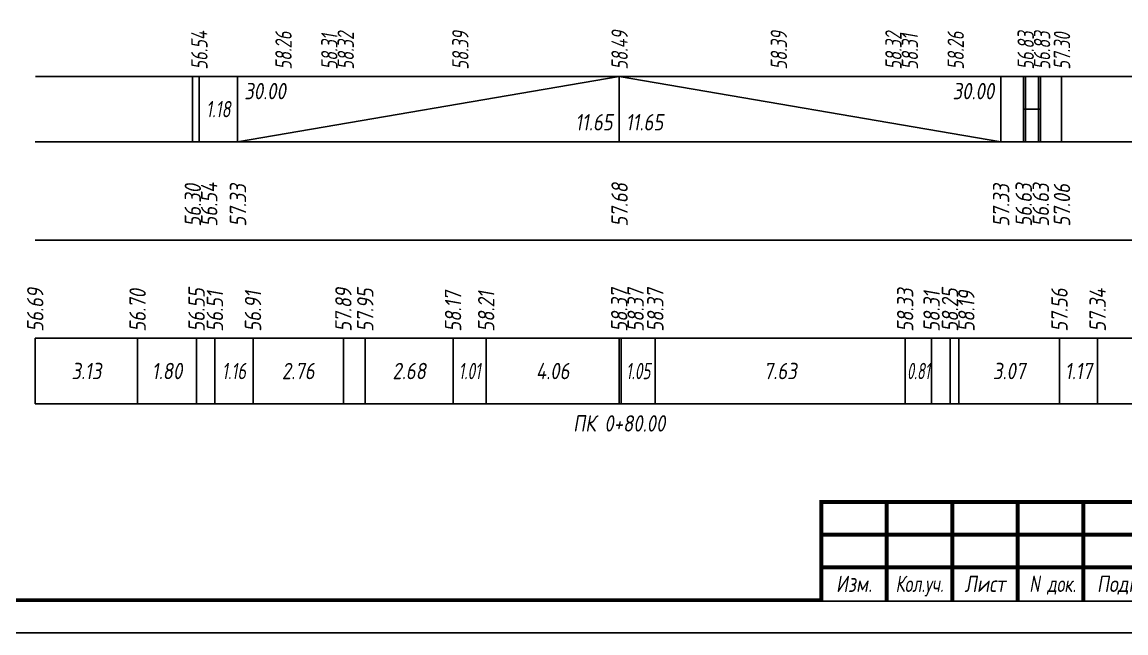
# Model space of a CAD drawing. Extents: x -717 to 1451, y -133302 to 233.
# Drawn here: x 77.9 to 246.5, y -1292.4 to -1199.1 of the extents above; entities that cross this region are included whole.
import ezdxf
from ezdxf.enums import TextEntityAlignment as Align

# ---------------------------------------------------------------- set-up
doc = ezdxf.new("R2010")
doc.units = 0
for name, color, linetype in [('Зарамочное оформление', 7, 'Continuous'), ('Код_510', 7, 'Continuous'), ('Код_514', 1, 'Continuous'), ('Код_516', 1, 'Continuous'), ('Подписи поперечников', 7, 'Continuous'), ('Таблица', 7, 'Continuous')]:
    doc.layers.add(name, color=color, linetype=linetype)
doc.styles.add('М', font='romand.shx', dxfattribs={"width": 0.8, "oblique": 10, "height": 2.5})

# ---------------------------------------------------------------- blocks, each defined once
blk = doc.blocks.new('Штамп')
at = {"linetype": 'Continuous'}
blk.add_wipeout([(199.95, -411.25), (384.95, -411.25), (384.95, -426.25), (199.95, -426.25)], dxfattribs=at).dxf.layer = 'Зарамочное оформление'
at = {"layer": 'Зарамочное оформление', "linetype": 'Continuous', "lineweight": -3, "const_width": 0.6, "flags": 128}
for points in [[(199.95, -426.25), (199.95, -411.25), (384.95, -411.25)], [(209.95, -411.25), (209.95, -426.25)], [(219.95, -411.25), (219.95, -426.25)], [(229.95, -411.25), (229.95, -426.25)], [(239.95, -411.25), (239.95, -426.25)], [(199.95, -416.25), (264.95, -416.25)], [(199.95, -421.25), (264.95, -421.25)]]:
    blk.add_lwpolyline(points, dxfattribs=at)
at = {"layer": 'Зарамочное оформление', "linetype": 'Continuous', "style": 'М', "oblique": 10}
for s, width, p in [('Изм.', 0.8, (204.95, -423.75)), ('Кол.уч.', 0.7, (214.95, -423.75)), ('Лист', 0.8, (224.95, -423.75)), ('N док.', 0.7, (235.28, -423.75)), ('Подпись', 0.8, (247.45, -423.75))]:
    blk.add_text(s, height=2.5, dxfattribs=dict(at, width=width)).set_placement(p, align=Align.MIDDLE_CENTER)
blk = doc.blocks.new('шифр')
blk.add_blockref('Штамп', (0, -921))

msp = doc.modelspace()

# ---------------------------------------------------------------- linework, layer by layer
at = {"flags": 128}
msp.add_lwpolyline([(-30.054, -1292.421), (389.946, -1292.421), (389.946, -995.421), (-30.054, -995.421)], close=True, dxfattribs=at)
at = {"const_width": 0.6, "flags": 128}
msp.add_lwpolyline([(-10.054, -1287.421), (384.946, -1287.421), (384.946, -1000.421), (-10.054, -1000.421)], close=True, dxfattribs=at)
at = {"layer": 'Код_510'}
for p, q in [((79.946, -1257.421), (79.946, -1247.421)), ((95.575, -1257.421), (95.575, -1247.421)), ((104.574, -1257.421), (104.574, -1247.421)), ((107.374, -1257.421), (107.374, -1247.421)), ((113.189, -1257.421), (113.189, -1247.421)), ((126.99, -1257.421), (126.99, -1247.421)), ((130.328, -1257.421), (130.328, -1247.421)), ((143.737, -1257.421), (143.737, -1247.421)), ((148.79, -1257.421), (148.79, -1247.421)), ((169.108, -1257.421), (169.108, -1247.421)), ((169.383, -1257.421), (169.383, -1247.421)), ((174.616, -1257.421), (174.616, -1247.421)), ((212.761, -1257.421), (212.761, -1247.421)), ((216.798, -1257.421), (216.798, -1247.421)), ((219.606, -1257.421), (219.606, -1247.421)), ((220.965, -1257.421), (220.965, -1247.421)), ((236.319, -1257.421), (236.319, -1247.421)), ((242.151, -1257.421), (242.151, -1247.421))]:
    msp.add_line(p, q, dxfattribs=at)
at = {"layer": 'Код_516'}
for p, q in [((103.946, -1217.421), (103.946, -1207.421)), ((104.946, -1217.421), (104.946, -1207.421)), ((104.946, -1217.421), (104.946, -1207.421)), ((110.846, -1217.421), (110.846, -1207.421)), ((110.846, -1217.421), (169.108, -1207.421)), ((169.108, -1217.421), (169.108, -1207.421)), ((169.108, -1207.421), (227.361, -1217.421)), ((227.361, -1217.421), (227.361, -1207.421)), ((227.361, -1217.421), (227.361, -1207.421)), ((230.808, -1217.421), (230.808, -1207.421)), ((231.111, -1217.421), (231.111, -1207.421)), ((233.111, -1217.421), (233.111, -1207.421)), ((233.414, -1217.421), (233.414, -1207.421)), ((236.651, -1217.421), (236.651, -1207.421)), ((230.808, -1212.421), (231.111, -1212.421)), ((231.111, -1212.421), (233.111, -1212.421)), ((233.111, -1212.421), (233.414, -1212.421))]:
    msp.add_line(p, q, dxfattribs=at)
at = {"layer": 'Таблица'}
for p, q in [((80, -1207.421), (261.706, -1207.421)), ((79.946, -1217.421), (261.651, -1217.421)), ((79.946, -1232.421), (261.651, -1232.421)), ((79.946, -1247.421), (261.651, -1247.421)), ((79.946, -1257.421), (261.651, -1257.421))]:
    msp.add_line(p, q, dxfattribs=at)

# ---------------------------------------------------------------- texts
at = {"layer": 'Код_510', "style": 'М', "oblique": 10, "width": 0.8}
for s, p in [('56.69', (79.946, -1246.421)), ('56.70', (95.575, -1246.421)), ('56.55', (104.574, -1246.421)), ('56.51', (107.374, -1246.421)), ('56.91', (113.189, -1246.421)), ('57.89', (126.99, -1246.421)), ('57.95', (130.328, -1246.421)), ('58.17', (143.737, -1246.421)), ('58.21', (148.79, -1246.421)), ('58.37', (169.108, -1246.421)), ('58.37', (171.608, -1246.421)), ('58.37', (174.616, -1246.421)), ('58.33', (212.761, -1246.421)), ('58.31', (216.798, -1246.421)), ('58.25', (219.606, -1246.421)), ('58.19', (222.106, -1246.421)), ('57.56', (236.319, -1246.421)), ('57.34', (242.151, -1246.421))]:
    msp.add_text(s, height=2.5, rotation=90, dxfattribs=at).set_placement(p, align=Align.MIDDLE_LEFT)
at = {"layer": 'Код_510', "style": 'М', "oblique": 10}
for s, width, p in [('3.13', 0.8, (87.76, -1252.421)), ('1.80', 0.8, (100.074, -1252.421)), ('1.16', 0.7, (110.282, -1252.421)), ('2.76', 0.8, (120.09, -1252.421)), ('2.68', 0.8, (137.033, -1252.421)), ('1.01', 0.65, (146.263, -1252.421)), ('4.06', 0.8, (158.949, -1252.421)), ('1.05', 0.65, (171.999, -1252.421)), ('7.63', 0.8, (193.689, -1252.421)), ('0.81', 0.6, (214.779, -1252.421)), ('3.07', 0.8, (228.642, -1252.421)), ('1.17', 0.8, (239.235, -1252.421))]:
    msp.add_text(s, height=2.5, dxfattribs=dict(at, width=width)).set_placement(p, align=Align.MIDDLE_CENTER)
at = {"layer": 'Код_514', "style": 'М', "oblique": 10, "width": 0.7}
for s, p in [('56.54', (105, -1206.382)), ('58.26', (117.848, -1206.382)), ('58.31', (124.848, -1206.382)), ('58.32', (127.348, -1206.382)), ('58.39', (144.848, -1206.382)), ('58.49', (169.162, -1206.382)), ('58.39', (193.477, -1206.382)), ('58.32', (210.977, -1206.382)), ('58.31', (213.477, -1206.382)), ('58.26', (220.477, -1206.382)), ('56.83', (231.165, -1206.382)), ('56.83', (233.665, -1206.382)), ('57.30', (236.706, -1206.382))]:
    msp.add_text(s, height=2.5, rotation=90, dxfattribs=at).set_placement(p, align=Align.MIDDLE_LEFT)
at = {"layer": 'Код_516', "style": 'М', "oblique": 10, "width": 0.8}
msp.add_text('30.00', height=2.5, dxfattribs=at).set_placement((111.846, -1208.421), align=Align.TOP_LEFT)
msp.add_text('30.00', height=2.5, dxfattribs=at).set_placement((226.361, -1208.421), align=Align.TOP_RIGHT)
at = {"layer": 'Код_516', "style": 'М', "oblique": 10, "width": 0.7}
msp.add_text('1.18', height=2.5, dxfattribs=at).set_placement((107.896, -1212.421), align=Align.MIDDLE_CENTER)
at = {"layer": 'Код_516', "style": 'М', "oblique": 10, "width": 0.8}
msp.add_text('11.65', height=2.5, dxfattribs=at).set_placement((168.108, -1216.421), align=Align.BOTTOM_RIGHT)
msp.add_text('11.65', height=2.5, dxfattribs=at).set_placement((170.108, -1216.421), align=Align.BOTTOM_LEFT)
for s, p in [('57.68', (169.162, -1230.371)), ('56.30', (104, -1230.371)), ('56.54', (106.5, -1230.371)), ('57.33', (110.9, -1230.371)), ('57.33', (227.415, -1230.371)), ('56.63', (230.862, -1230.371)), ('56.63', (233.468, -1230.371)), ('57.06', (236.706, -1230.371))]:
    msp.add_text(s, height=2.5, rotation=90, dxfattribs=at).set_placement(p, align=Align.MIDDLE_LEFT)
at = {"layer": 'Подписи поперечников', "style": 'М', "oblique": 10, "width": 0.8}
msp.add_text('ПК 0+80.00', height=2.5, dxfattribs=at).set_placement((169.108, -1262.421), align=Align.BOTTOM_CENTER)

# ---------------------------------------------------------------- next in the draw order: block references
msp.add_blockref('шифр', (0, 59.829))

doc.saveas('drawing.dxf')
